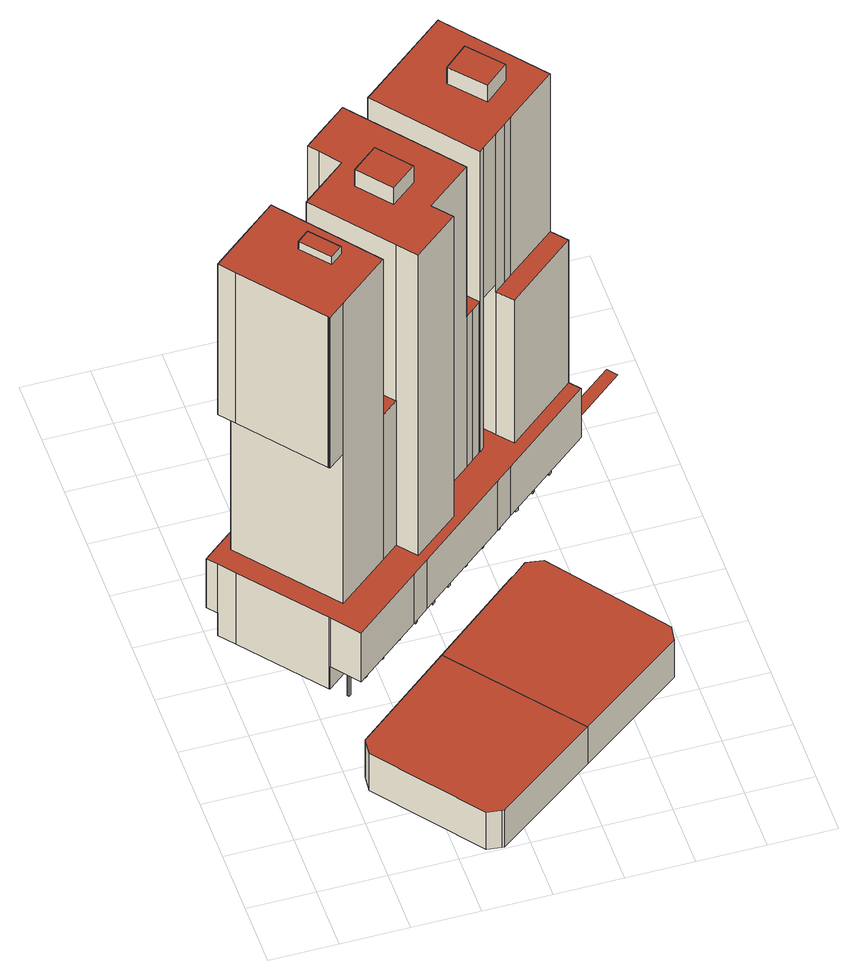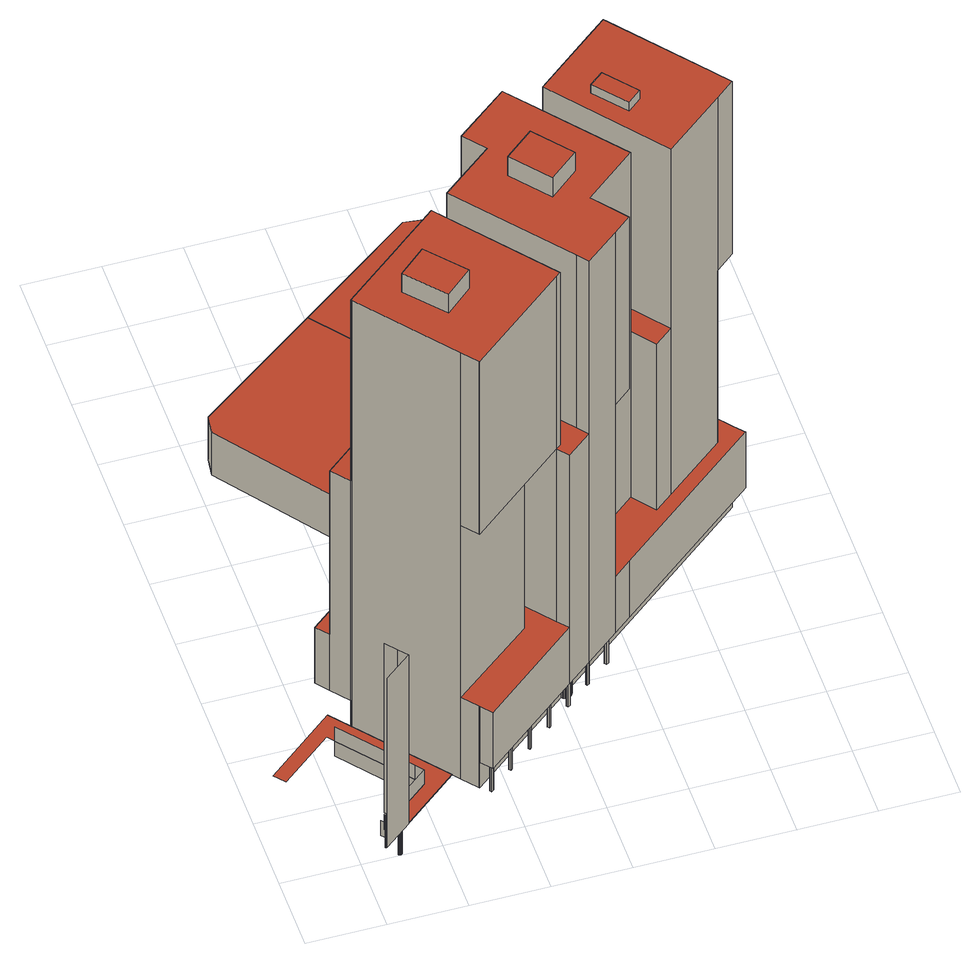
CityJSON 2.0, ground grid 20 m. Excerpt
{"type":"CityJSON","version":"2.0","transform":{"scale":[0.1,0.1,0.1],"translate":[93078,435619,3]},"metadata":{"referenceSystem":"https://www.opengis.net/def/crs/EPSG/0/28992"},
"CityObjects":{
"building1":{"type":"Building","geometry":[{"type":"MultiSurface","lod":"2","boundaries":[[[0,1,2,3,4,5,6]],[[7,1,0,8]],[[9,2,1,7]],[[10,3,2,9]],[[3,10,11,4]],[[4,11,12,5]],[[5,12,13,6]],[[6,13,8,0]],[[12,11,10,9,7,8,13]]],"semantics":{"surfaces":[{"type":"RoofSurface"},{"type":"WallSurface"},{"type":"GroundSurface"}],"values":[0,1,1,1,1,1,1,1,2]}}]},
"building2":{"type":"Building","geometry":[{"type":"MultiSurface","lod":"2","boundaries":[[[14,15,16,17]],[[18,19,20,21]],[[22,23,19,18]],[[24,25,26,27]],[[27,26,28,29]],[[30,31,29,28]],[[25,24,31,30]],[[32,33,34,35]],[[35,34,36,37]],[[38,39,37,36]],[[33,32,39,38]],[[40,41,42,43]],[[43,42,44,45]],[[46,47,45,44]],[[41,40,47,46]],[[48,49,50,51]],[[51,50,52,53]],[[54,55,53,52]],[[49,48,55,54]],[[56,57,58,59]],[[59,58,60,61]],[[62,63,61,60]],[[57,56,63,62]],[[64,65,66,67]],[[67,66,68,69]],[[70,71,69,68]],[[65,64,71,70]],[[72,73,74,75]],[[75,74,76,77]],[[78,79,77,76]],[[73,72,79,78]],[[80,81,82,83]],[[83,82,84,85]],[[86,87,85,84]],[[81,80,87,86]],[[88,89,90,91]],[[91,90,92,93]],[[94,95,93,92]],[[89,88,95,94]],[[96,97,98,99]],[[99,98,100,101]],[[102,103,101,100]],[[97,96,103,102]],[[104,105,106,107]],[[107,106,108,109]],[[110,111,109,108]],[[105,104,111,110]],[[112,113,114,115]],[[115,114,116,117]],[[118,119,117,116]],[[113,112,119,118]],[[120,121,122,123]],[[123,122,124,125]],[[126,127,125,124]],[[121,120,127,126]],[[128,129,130,131]],[[131,130,132,133]],[[134,135,133,132]],[[129,128,135,134]],[[136,137,138,139]],[[139,138,140,141]],[[142,143,141,140]],[[137,136,143,142]],[[144,145,146,147]],[[147,146,148,149]],[[150,151,149,148]],[[145,144,151,150]],[[152,153,154,155]],[[155,154,156,157]],[[158,159,157,156]],[[153,152,159,158]],[[160,161,162,163]],[[163,162,164,165]],[[166,167,165,164]],[[161,160,167,166]],[[168,169,170,171]],[[171,170,172,173]],[[174,175,173,172]],[[169,168,175,174]],[[176,177,178,179]],[[179,178,180,181]],[[182,183,181,180]],[[177,176,183,182]],[[184,185,186,187]],[[187,186,188,189]],[[189,188,190,191]],[[191,190,192,193]],[[193,192,194,195]],[[195,194,196,197]],[[197,196,198,199]],[[199,198,200,201]],[[201,200,202,203]],[[203,202,204,205]],[[205,204,206,207]],[[207,206,208,209]],[[209,208,210,211]],[[211,210,212,213]],[[214,215,213,212]],[[216,217,215,214]],[[218,219,217,216]],[[220,221,219,218]],[[222,223,224,225]],[[225,224,226,227]],[[227,226,228,229]],[[229,228,230,231]],[[231,230,232,233]],[[233,232,234,235]],[[235,234,236,237]],[[237,236,238,239]],[[239,238,240,241]],[[241,240,242,243]],[[243,242,244,245]],[[245,244,246,247]],[[247,246,248,249]],[[249,248,250,251]],[[251,250,252,253]],[[253,252,15,14]],[[178,177,182,180]],[[17,16,254,255]],[[255,254,256,257]],[[257,256,258,259]],[[259,258,260,261]],[[262,263,261,260]],[[264,265,263,262]],[[266,267,265,264]],[[268,269,267,266]],[[270,271,269,268]],[[272,273,271,270]],[[274,275,276,277]],[[278,279,275,274]],[[280,281,279,278]],[[282,283,281,280]],[[284,285,283,282]],[[286,287,285,284]],[[288,289,287,286]],[[290,291,289,288]],[[292,293,291,290]],[[294,295,293,292]],[[296,297,295,294]],[[298,299,297,296]],[[300,301,299,298]],[[302,303,301,300]],[[304,305,303,302]],[[306,307,305,304]],[[308,309,307,306]],[[310,311,309,308]],[[312,313,311,310]],[[313,312,314,315]],[[315,314,316,317]],[[317,316,318,319]],[[319,318,320,321]],[[321,320,322,323]],[[323,322,324,325]],[[325,324,326,327]],[[327,326,328,329]],[[330,331,332,333,334,335]],[[336,337,338,339,340]],[[340,339,341,342]],[[343,335,334,344,345]],[[346,347,338,337]],[[348,349,350,351]],[[352,353,349,348]],[[331,342,341,351,350,332]],[[343,345,354,355]],[[356,357,355,354]],[[358,359,357,356]],[[360,361,359,358]],[[362,363,361,360]],[[364,365,363,362]],[[366,367,351,341]],[[368,369,370,371]],[[372,373,374,375,21,20]],[[372,20,371,370]],[[376,377,378,379]],[[380,381,382,383]],[[384,385,386,369,368,387,388]],[[389,385,384,390,391]],[[392,393,369,386]],[[389,391,347,346]],[[394,395,393,392]],[[23,22,387,368]],[[396,397,383,382]],[[398,399,400,401,402]],[[403,404,405,406,407]],[[398,402,365,364]],[[408,409,410,411]],[[411,410,412,413]],[[414,415,409,408]],[[403,407,400,399]],[[395,394,405,404]],[[416,417,415,414]],[[418,419,420,421]],[[391,390,419,418]],[[422,423,424,425]],[[384,388,423,422]],[[426,367,366,427,428]],[[428,427,429,430]],[[430,429,345,344]],[[336,277,276,431,337]],[[419,432,353,352]],[[433,434,432,419]],[[434,433,435,436]],[[437,438,439,440]],[[440,439,441,442]],[[443,444,442,441]],[[438,437,444,443]],[[445,446,447,448]],[[449,450,448,447]],[[451,452,450,449]],[[452,451,446,445]],[[273,272,330,335]],[[453,379,378,454,455,456]],[[436,435,457,421,420,458]],[[424,397,396,459,425]],[[460,426,428,461,462]],[[458,420,426,460]],[[463,221,220,223,222,464]],[[402,401,185,184]],[[413,412,379,453]],[[465,466,457,435]],[[467,468,466,465]],[[425,459,468,467]],[[469,470,334,333]],[[462,461,470,469]],[[455,454,471,472]],[[473,377,376,474,475,476]],[[406,405,329,328]],[[417,416,474,376]],[[473,476,477,478]],[[478,477,374,373]],[[479,472,471,381,380]],[[375,374,472,479]],[[476,475,456,455]],[[480,481,482,483]],[[483,482,484,485]],[[486,487,485,484]],[[481,480,487,486]],[[457,466,468,459,396,382,381,471,454,378,377,473,478,373,372,370,369,393,395,404,403,399,398,364,362,360,358,356,354,345,429,427,366,341,339,338,347,391,418,421]],[[332,350,349,353,432,434,436,458,460,462,469,333],[437,440,442,444]],[[388,387,22,18,21,375,479,380,383,397,424,423],[451,449,447,446]],[[456,475,474,416,414,408,411,413,453],[480,483,485,487]],[[433,419,390,384,422,425,467,465,435]],[[470,461,428,430,344,334]],[[439,438,443,441]],[[450,452,445,448]],[[374,477,476,455,472]],[[482,481,486,484]],[[254,16,15,252,250,248,246,244,242,240,238,236,234,232,230,228,226,224,223,220,218,216,214,212,210,208,206,204,202,200,198,196,194,192,190,188,186,185,401,400,407,406,328,326,324,322,320,318,316,314,312,310,308,306,304,302,300,298,296,294,292,290,288,286,284,282,280,278,274,277,336,340,342,331,330,272,270,268,266,264,262,260,258,256]],[[26,25,30,28]],[[34,33,38,36]],[[42,41,46,44]],[[50,49,54,52]],[[58,57,62,60]],[[66,65,70,68]],[[74,73,78,76]],[[82,81,86,84]],[[90,89,94,92]],[[98,97,102,100]],[[106,105,110,108]],[[114,113,118,116]],[[122,121,126,124]],[[130,129,134,132]],[[138,137,142,140]],[[146,145,150,148]],[[154,153,158,156]],[[162,161,166,164]],[[170,169,174,172]]],"semantics":{"surfaces":[{"type":"WallSurface"},{"type":"GroundSurface"},{"type":"RoofSurface"}],"values":[0,0,0,0,0,0,0,0,0,0,0,0,0,0,0,0,0,0,0,0,0,0,0,0,0,0,0,0,0,0,0,0,0,0,0,0,0,0,0,0,0,0,0,0,0,0,0,0,0,0,0,0,0,0,0,0,0,0,0,0,0,0,0,0,0,0,0,0,0,0,0,0,0,0,0,0,0,0,0,0,0,0,0,0,0,0,0,0,0,0,0,0,0,0,0,0,0,0,0,0,0,0,0,0,0,0,0,0,0,0,0,0,0,0,0,0,0,1,0,0,0,0,0,0,0,0,0,0,0,0,0,0,0,0,0,0,0,0,0,0,0,0,0,0,0,0,0,0,0,0,0,0,0,0,0,0,0,0,0,0,0,0,0,0,0,0,0,0,0,0,0,0,0,0,0,0,0,0,0,0,0,0,0,0,0,0,0,0,0,0,0,0,0,0,0,0,0,0,0,0,0,0,0,0,0,0,0,0,0,0,0,0,0,0,0,0,0,0,0,0,0,0,0,0,0,0,0,0,0,0,0,0,0,0,0,0,0,2,2,2,2,2,2,2,2,2,2,1,1,1,1,1,1,1,1,1,1,1,1,1,1,1,1,1,1,1,1]}}]},
"building3":{"type":"Building","geometry":[{"type":"MultiSurface","lod":"2","boundaries":[[[488,489,490,491,1,0,492,493,494]],[[1,495,496,0]],[[0,496,497,492]],[[492,497,498,493]],[[499,494,493,498]],[[500,488,494,499]],[[501,489,488,500]],[[502,490,489,501]],[[503,491,490,502]],[[495,1,491,503]],[[498,497,496,495,503,502,501,500,499]]],"semantics":{"surfaces":[{"type":"RoofSurface"},{"type":"WallSurface"},{"type":"GroundSurface"}],"values":[0,1,1,1,1,1,1,1,1,1,2]}}]},
"building4":{"type":"Building","geometry":[{"type":"MultiSurface","lod":"2","boundaries":[[[504,505,506,507]],[[505,504,508,509]],[[509,508,510,511]],[[507,506,512,513]],[[513,512,514,515]],[[511,510,516,517]],[[515,514,518,519]],[[517,516,520,521]],[[522,523,518,514,512,506,505,509,511,517,521,524,525,526]],[[519,518,523,527]],[[521,520,528,524]],[[527,523,522,529]],[[524,528,530,525]],[[525,530,531,526]],[[526,531,529,522]],[[532,533,534,535]],[[535,534,536,537]],[[533,532,538,539]],[[539,538,540,541]],[[537,536,542,543]],[[541,540,544,545]],[[543,542,546,547]],[[545,544,548,549]],[[550,551,546,542,536,534,533,539,541,545,549,552,553,554,555]],[[547,546,551,556]],[[549,548,557,552]],[[556,551,550,558]],[[552,557,559,553]],[[553,559,560,554]],[[558,550,555,561]],[[554,560,561,555]],[[562,563,564,565]],[[565,564,566,567]],[[567,566,568,569]],[[563,562,570,571]],[[571,570,572,573]],[[569,568,574,575]],[[573,572,576,577]],[[575,574,578,579]],[[580,578,574,568,566,564,563,571,573,577,581,582,583,584,585,586]],[[577,576,587,581]],[[579,578,580,588]],[[581,587,589,582]],[[588,580,586,590]],[[582,589,591,583]],[[583,591,592,584]],[[590,586,585,593]],[[584,592,593,585]],[[594,595,596,597]],[[598,599,600,601]],[[602,603,604,605]],[[606,607,608,609]],[[607,606,610,611]],[[609,608,612,613]],[[611,610,614,615]],[[613,612,616,617]],[[615,614,618,619]],[[617,616,620,621]],[[622,623,620,616,612,608,607,611,615,619,624,625,626,627,628]],[[621,620,623,629]],[[619,618,630,624]],[[624,630,631,625]],[[629,623,622,632]],[[632,622,628,633]],[[625,631,634,626]],[[626,634,635,627]],[[627,635,633,628]],[[636,637,638,639]],[[639,638,640,641]],[[637,636,642,643]],[[643,642,644,645]],[[641,640,646,647]],[[645,644,648,649]],[[647,646,650,651]],[[651,650,652,653]],[[649,648,654,655]],[[656,657,652,650,646,640,638,637,643,645,649,655,658,659,660]],[[653,652,657,661]],[[655,654,662,658]],[[661,657,656,663]],[[658,662,664,659]],[[660,665,663,656]],[[659,664,665,660]],[[666,667,668,669]],[[669,668,670,671]],[[671,670,672,673]],[[667,666,674,675]],[[675,674,676,677]],[[673,672,678,679]],[[677,676,680,681]],[[679,678,682,683]],[[684,685,682,678,672,670,668,667,675,677,681,686,687,688,689,690]],[[681,680,691,686]],[[686,691,692,687]],[[683,682,685,693]],[[693,685,684,694]],[[687,692,695,688]],[[688,695,696,689]],[[694,684,690,697]],[[689,696,697,690]],[[698,699,700,701]],[[701,700,702,703]],[[699,698,704,705]],[[705,704,706,707]],[[703,702,708,709]],[[709,708,710,711]],[[707,706,712,713]],[[713,712,714,715]],[[716,717,718,719,710,708,702,700,699,705,707,713,715,720,721,722]],[[715,714,723,720]],[[603,602,724,725]],[[597,596,726,727]],[[601,600,728,729]],[[599,598,730,731]],[[732,733,734,735]],[[735,734,736,737]],[[733,732,738,739]],[[739,738,740,741]],[[737,736,742,743]],[[741,740,744,745]],[[743,742,746,747]],[[745,744,748,749]],[[749,748,750,751]],[[752,753,746,742,736,734,733,739,741,745,749,751,754,755,756,757]],[[747,746,753,758]],[[751,750,759,754]],[[754,759,760,755]],[[758,753,752,761]],[[755,760,762,756]],[[761,752,757,763]],[[756,762,763,757]],[[595,594,764,765]],[[596,595,765,724,602,605,766,767,768,726]],[[769,770,771,772]],[[773,774,775,776]],[[776,775,777,778]],[[779,780,774,773]],[[778,777,781,782]],[[782,781,783,784]],[[780,779,785,786]],[[784,783,787,788]],[[786,785,789,790]],[[788,787,791,792]],[[790,789,793,794]],[[794,793,795,796]],[[792,791,797,798]],[[796,795,799,800]],[[798,797,801,802]],[[800,799,803,804]],[[802,801,805,806]],[[807,808,809,810,811,805,801,797,791,787,783,781,777,775,774,780,786,790,794,796,800,804,812,813,814,815,816,817,818,819,820]],[[804,803,821,812]],[[806,805,811,822]],[[731,730,823,824]],[[812,821,825,813]],[[822,811,810,826]],[[813,825,827,814]],[[814,827,828,815]],[[826,810,809,829]],[[815,828,830,816]],[[829,809,808,831]],[[816,830,832,817]],[[831,808,807,833]],[[817,832,834,818]],[[833,807,820,835]],[[818,834,836,819]],[[819,836,835,820]],[[725,724,765,837]],[[772,771,838,839]],[[840,841,842,843]],[[843,842,844,845]],[[845,844,846,847]],[[841,840,848,849]],[[847,846,850,851]],[[849,848,852,853]],[[853,852,854,855]],[[856,857,850,846,844,842,841,849,853,855,858,859,860,861]],[[851,850,857,862]],[[855,854,863,858]],[[858,863,864,859]],[[862,857,856,865]],[[865,856,861,866]],[[859,864,867,860]],[[860,867,866,861]],[[770,769,868,869]]],"semantics":{"surfaces":[{"type":"WallSurface"},{"type":"GroundSurface"},{"type":"RoofSurface"}],"values":[0,0,0,0,0,0,0,0,1,0,0,0,0,0,0,0,0,0,0,0,0,0,0,1,0,0,0,0,0,0,0,0,0,0,0,0,0,0,0,1,0,0,0,0,0,0,0,0,0,0,0,0,0,0,0,0,0,0,1,0,0,0,0,0,0,0,0,0,0,0,0,0,0,0,0,0,1,0,0,0,0,0,0,0,0,0,0,0,0,0,0,1,0,0,0,0,0,0,0,0,0,0,0,0,0,0,0,0,1,0,0,0,0,0,0,0,0,0,0,0,0,0,0,1,0,0,0,0,0,0,0,0,2,0,0,0,0,0,0,0,0,0,0,0,0,0,0,0,0,0,1,0,0,0,0,0,0,0,0,0,0,0,0,0,0,0,0,0,0,0,0,0,0,0,0,0,1,0,0,0,0,0,0,0,0]}}]}
},
"vertices":[
[832,228,148],[540,596,148],[251,362,148],[246,312,148],[479,12,148],[521,6,148],[529,5,148],[540,596,3],[832,228,3],[251,362,3],[246,312,3],[479,12,3],[521,6,3],[529,5,3],
[941,1230,92],[941,1230,4],[942,1232,4],[942,1232,92],[414,1286,1455],[414,1286,870],[459,1229,870],[459,1229,1455],[391,1315,1455],[391,1315,870],[735,1017,92],[735,1017,4],[739,1013,4],[739,1013,92],[744,1017,4],[744,1017,92],[740,1021,4],[740,1021,92],[421,762,92],[421,762,4],[425,758,4],[425,758,92],[429,761,4],[429,761,92],[426,766,4],[426,766,92],[798,1069,92],[798,1069,4],[802,1064,4],[802,1064,92],[806,1068,4],[806,1068,92],[803,1072,4],[803,1072,92],[358,711,92],[358,711,4],[362,707,4],[362,707,92],[367,710,4],[367,710,92],[363,715,4],[363,715,92],[484,813,92],[484,813,4],[487,809,4],[487,809,92],[492,812,4],[492,812,92],[488,817,4],[488,817,92],[295,660,92],[295,660,4],[299,655,4],[299,655,92],[304,659,4],[304,659,92],[300,664,4],[300,664,92],[520,1411,92],[520,1411,4],[524,1406,4],[524,1406,92],[528,1410,4],[528,1410,92],[525,1414,4],[525,1414,92],[772,1615,92],[772,1615,4],[776,1610,4],[776,1610,92],[780,1614,4],[780,1614,92],[776,1619,4],[776,1619,92],[709,1564,92],[709,1564,4],[712,1559,4],[712,1559,92],[717,1563,4],[717,1563,92],[713,1568,4],[713,1568,92],[861,1120,92],[861,1120,4],[865,1115,4],[865,1115,92],[869,1119,4],[869,1119,92],[866,1123,4],[866,1123,92],[646,1513,92],[646,1513,4],[650,1508,4],[650,1508,92],[654,1512,4],[654,1512,92],[650,1517,4],[650,1517,92],[834,1666,92],[834,1666,4],[838,1661,4],[838,1661,92],[843,1665,4],[843,1665,92],[839,1670,4],[839,1670,92],[582,1462,92],[582,1462,4],[586,1457,4],[586,1457,92],[592,1461,4],[592,1461,92],[588,1466,4],[588,1466,92],[456,1360,92],[456,1360,4],[461,1355,4],[461,1355,92],[466,1359,4],[466,1359,92],[462,1364,4],[462,1364,92],[984,1222,92],[984,1222,4],[990,1215,4],[990,1215,92],[997,1221,4],[997,1221,92],[992,1228,4],[992,1228,92],[607,916,92],[607,916,4],[613,908,4],[613,908,92],[620,914,4],[620,914,92],[615,921,4],[615,921,92],[1047,1273,92],[1047,1273,4],[1053,1266,4],[1053,1266,92],[1060,1272,4],[1060,1272,92],[1054,1279,4],[1054,1279,92],[542,862,92],[542,862,4],[548,855,4],[548,855,92],[555,861,4],[555,861,92],[549,868,4],[549,868,92],[666,963,92],[666,963,4],[672,956,4],[672,956,92],[679,962,4],[679,962,92],[673,969,4],[673,969,92],[921,1171,92],[921,1171,4],[927,1164,4],[927,1164,92],[935,1169,4],[935,1169,92],[929,1177,4],[929,1177,92],[796,1133,92],[796,1133,4],[798,1131,4],[798,1131,92],[800,1129,4],[800,1129,92],[803,1128,4],[803,1128,92],[805,1127,4],[805,1127,92],[808,1127,4],[808,1127,92],[811,1127,4],[811,1127,92],[814,1128,4],[814,1128,92],[816,1129,4],[816,1129,92],[819,1131,4],[819,1131,92],[821,1132,4],[821,1132,92],[823,1135,4],[823,1135,92],[824,1137,4],[824,1137,92],[825,1140,4],[825,1140,92],[825,1143,4],[825,1143,92],[825,1146,4],[825,1146,92],[824,1148,4],[824,1148,92],[823,1151,4],[823,1151,92],[821,1153,4],[821,1153,92],[915,1229,92],[915,1229,4],[916,1228,4],[916,1228,92],[918,1227,4],[918,1227,92],[919,1226,4],[919,1226,92],[921,1225,4],[921,1225,92],[923,1224,4],[923,1224,92],[925,1224,4],[925,1224,92],[926,1223,4],[926,1223,92],[928,1223,4],[928,1223,92],[930,1223,4],[930,1223,92],[932,1224,4],[932,1224,92],[934,1224,4],[934,1224,92],[936,1225,4],[936,1225,92],[937,1226,4],[937,1226,92],[939,1227,4],[939,1227,92],[940,1229,4],[940,1229,92],[943,1234,4],[943,1234,92],[944,1236,4],[944,1236,92],[944,1238,4],[944,1238,92],[944,1240,4],[944,1240,92],[944,1241,4],[944,1241,92],[944,1243,4],[944,1243,92],[943,1245,4],[943,1245,92],[942,1247,4],[942,1247,92],[942,1249,4],[942,1249,92],[940,1250,4],[940,1250,92],[593,1434,4],[593,1434,92],[595,1432,92],[595,1432,4],[591,1436,4],[591,1436,92],[588,1437,4],[588,1437,92],[585,1438,4],[585,1438,92],[583,1438,4],[583,1438,92],[580,1438,4],[580,1438,92],[577,1438,4],[577,1438,92],[574,1436,4],[574,1436,92],[572,1435,4],[572,1435,92],[571,1434,4],[571,1434,92],[570,1433,4],[570,1433,92],[569,1432,4],[569,1432,92],[568,1431,4],[568,1431,92],[568,1429,4],[568,1429,92],[567,1428,4],[567,1428,92],[566,1427,4],[566,1427,92],[566,1425,4],[566,1425,92],[566,1424,4],[566,1424,92],[566,1422,4],[566,1422,92],[566,1421,4],[566,1421,92],[566,1420,4],[566,1420,92],[566,1418,4],[566,1418,92],[567,1417,4],[567,1417,92],[567,1415,4],[567,1415,92],[568,1414,4],[568,1414,92],[568,1413,4],[568,1413,92],[569,1412,4],[569,1412,92],[1089,1371,4],[1087,1373,4],[1087,1373,1455],[1089,1371,1455],[1089,1371,839],[1089,1371,92],[863,1650,4],[863,1650,92],[863,1650,282],[864,1648,282],[864,1648,4],[896,1609,282],[896,1609,4],[1126,1326,92],[1126,1326,839],[1126,1326,282],[839,1679,92],[839,1679,282],[864,1648,868],[864,1648,1455],[896,1609,1455],[896,1609,868],[863,1650,868],[863,1650,1455],[1152,1294,282],[1152,1294,92],[886,1078,282],[886,1078,92],[836,1037,282],[836,1037,92],[570,821,282],[570,821,92],[520,780,282],[520,780,92],[321,618,282],[321,618,92],[689,1444,282],[689,1444,868],[438,1353,870],[438,1353,282],[507,1267,282],[507,1267,870],[459,1229,282],[326,1120,282],[326,1120,846],[326,1120,1455],[81,1015,868],[81,1015,282],[308,736,282],[308,736,868],[552,843,1455],[552,843,282],[686,951,282],[686,951,1455],[523,1422,868],[523,1422,92],[438,1353,92],[438,1353,1455],[523,1422,1455],[587,1474,92],[587,1474,868],[587,1474,282],[391,1315,92],[391,1315,282],[8,1003,92],[8,1003,282],[640,1006,282],[640,1006,1455],[259,696,282],[257,698,282],[257,698,4],[259,696,4],[259,696,92],[68,930,282],[32,975,282],[32,975,92],[32,975,4],[68,930,4],[255,701,1455],[255,701,868],[257,698,868],[257,698,1455],[259,696,868],[259,696,1455],[68,930,1455],[68,930,868],[32,975,1455],[32,975,868],[611,1445,282],[611,1445,868],[837,1166,868],[837,1166,282],[546,1393,868],[546,1393,1455],[773,1114,1455],[773,1114,868],[884,1204,868],[884,1204,282],[884,1204,839],[922,1158,282],[922,1158,839],[611,1445,92],[611,1445,1455],[598,1435,868],[598,1435,1455],[824,1155,868],[824,1155,1455],[815,1420,1455],[815,1420,1519],[884,1480,1519],[884,1480,1455],[968,1383,1519],[968,1383,1455],[899,1323,1519],[899,1323,1455],[546,1041,1519],[546,1041,1455],[621,1103,1455],[621,1103,1519],[542,1199,1455],[542,1199,1519],[467,1137,1455],[467,1137,1519],[308,736,1455],[458,858,282],[458,858,846],[458,858,1455],[824,1155,282],[837,1166,1455],[773,1114,282],[884,1204,1455],[915,1229,839],[915,1229,1455],[837,1166,92],[884,1204,92],[821,1153,868],[821,1153,282],[796,1133,868],[796,1133,282],[940,1250,1455],[940,1250,839],[507,898,282],[507,898,846],[233,1139,282],[81,1015,1455],[233,1139,1455],[233,1139,846],[281,1177,846],[281,1177,282],[507,898,1455],[254,963,1455],[254,963,1484],[289,992,1484],[289,992,1455],[357,911,1484],[357,911,1455],[321,882,1484],[321,882,1455],
[854,852,148],[812,817,148],[804,811,148],[778,790,148],[1148,460,148],[1156,510,148],[905,845,148],[540,596,4],[832,228,4],[1148,460,4],[1156,510,4],[905,845,4],[854,852,4],[812,817,4],[804,811,4],[778,790,4],
[944,1617,54],[944,1617,4],[945,1616,4],[945,1616,54],[944,1618,54],[944,1618,4],[945,1618,54],[945,1618,4],[945,1615,4],[945,1615,54],[946,1615,4],[946,1615,54],[945,1619,54],[945,1619,4],[947,1615,4],[947,1615,54],[946,1619,54],[946,1619,4],[948,1617,4],[948,1616,4],[947,1619,4],[948,1619,4],[948,1618,4],[948,1616,54],[947,1619,54],[948,1617,54],[948,1619,54],[948,1618,54],[967,1589,54],[967,1589,4],[967,1588,4],[967,1588,54],[968,1587,4],[968,1587,54],[967,1590,54],[967,1590,4],[968,1590,54],[968,1590,4],[969,1587,4],[969,1587,54],[968,1591,54],[968,1591,4],[970,1587,4],[970,1587,54],[969,1591,54],[969,1591,4],[971,1588,4],[971,1587,4],[970,1591,4],[970,1590,4],[971,1590,4],[971,1589,4],[971,1587,54],[970,1591,54],[971,1588,54],[970,1590,54],[971,1590,54],[971,1589,54],[1013,1532,54],[1013,1532,4],[1013,1531,4],[1013,1531,54],[1014,1531,4],[1014,1531,54],[1014,1530,4],[1014,1530,54],[1013,1533,54],[1013,1533,4],[1014,1533,54],[1014,1533,4],[1015,1530,4],[1015,1530,54],[1014,1534,54],[1014,1534,4],[1016,1530,4],[1016,1530,54],[1017,1530,4],[1015,1534,4],[1016,1534,4],[1016,1533,4],[1017,1533,4],[1017,1532,4],[1017,1531,4],[1015,1534,54],[1017,1530,54],[1016,1534,54],[1017,1531,54],[1016,1533,54],[1017,1533,54],[1017,1532,54],[996,1645,104],[996,1645,56],[1012,1625,56],[1012,1625,104],[996,1645,54],[996,1645,4],[1012,1625,4],[1012,1625,54],[925,1636,56],[925,1636,54],[1144,1368,54],[1144,1368,56],[1059,1475,54],[1059,1475,4],[1059,1474,4],[1059,1474,54],[1059,1476,54],[1059,1476,4],[1060,1474,4],[1060,1474,54],[1059,1477,54],[1059,1477,4],[1060,1473,4],[1060,1473,54],[1060,1477,54],[1060,1477,4],[1061,1473,4],[1061,1473,54],[1063,1474,4],[1062,1474,4],[1061,1477,4],[1062,1477,4],[1063,1477,4],[1063,1476,4],[1063,1475,4],[1062,1474,54],[1061,1477,54],[1062,1477,54],[1063,1474,54],[1063,1475,54],[1063,1477,54],[1063,1476,54],[1008,1669,54],[1008,1669,4],[1009,1669,4],[1009,1669,54],[1009,1668,4],[1009,1668,54],[1008,1670,54],[1008,1670,4],[1009,1670,54],[1009,1670,4],[1010,1668,4],[1010,1668,54],[1009,1671,54],[1009,1671,4],[1010,1667,4],[1010,1667,54],[1011,1668,4],[1011,1668,54],[1010,1671,54],[1010,1671,4],[1012,1669,4],[1012,1668,4],[1011,1671,4],[1012,1671,4],[1012,1670,4],[1012,1668,54],[1011,1671,54],[1012,1669,54],[1012,1671,54],[1012,1670,54],[1105,1419,54],[1105,1419,4],[1105,1418,4],[1105,1418,54],[1105,1417,4],[1105,1417,54],[1106,1417,4],[1106,1417,54],[1105,1420,54],[1105,1420,4],[1106,1420,54],[1106,1420,4],[1107,1417,4],[1107,1417,54],[1106,1421,54],[1106,1421,4],[1108,1417,4],[1108,1417,54],[1109,1418,4],[1109,1417,4],[1107,1421,4],[1108,1421,4],[1108,1420,4],[1109,1420,4],[1109,1419,4],[1107,1421,54],[1108,1421,54],[1109,1417,54],[1109,1418,54],[1108,1420,54],[1109,1420,54],[1109,1419,54],[1128,1390,54],[1128,1390,4],[1129,1390,4],[1129,1390,54],[1129,1389,4],[1129,1389,54],[1128,1391,54],[1128,1391,4],[1129,1391,54],[1129,1391,4],[1130,1389,4],[1130,1389,54],[1130,1388,4],[1130,1388,54],[1129,1392,54],[1129,1392,4],[1130,1392,54],[1130,1392,4],[1132,1390,4],[1132,1389,4],[1131,1389,4],[1131,1388,4],[1131,1392,4],[1132,1392,4],[1132,1391,4],[1131,1392,54],[1105,1782,56],[1105,1782,54],[1154,1451,56],[1154,1451,104],[1154,1451,4],[1154,1451,54],[1114,1741,54],[1114,1741,4],[1066,1716,54],[1066,1716,4],[1067,1716,4],[1067,1716,54],[1067,1715,4],[1067,1715,54],[1066,1717,54],[1066,1717,4],[1067,1717,54],[1067,1717,4],[1068,1715,4],[1068,1715,54],[1067,1718,54],[1067,1718,4],[1069,1715,4],[1069,1715,54],[1068,1718,54],[1068,1718,4],[1068,1719,54],[1068,1719,4],[1070,1716,4],[1070,1715,4],[1069,1719,4],[1069,1718,4],[1070,1718,4],[1070,1717,4],[1070,1715,54],[1069,1719,54],[1069,1718,54],[1070,1716,54],[1070,1718,54],[1070,1717,54],[1128,1753,104],[1128,1753,56],[1323,1514,56],[1301,1542,56],[1168,1434,56],[1085,1806,687],[1085,1806,112],[1105,1782,112],[1105,1782,687],[1098,1793,112],[1098,1793,4],[1098,1792,4],[1098,1792,112],[1098,1791,4],[1098,1791,112],[1098,1794,112],[1098,1794,4],[1099,1791,4],[1099,1791,112],[1099,1790,4],[1099,1790,112],[1098,1795,112],[1098,1795,4],[1100,1790,4],[1100,1790,112],[1098,1796,112],[1098,1796,4],[1101,1789,4],[1101,1789,112],[1099,1796,112],[1099,1796,4],[1099,1797,112],[1099,1797,4],[1102,1789,4],[1102,1789,112],[1100,1797,112],[1100,1797,4],[1103,1789,4],[1103,1789,112],[1101,1798,112],[1101,1798,4],[1104,1789,4],[1104,1789,112],[1107,1793,4],[1107,1792,4],[1106,1792,4],[1106,1791,4],[1105,1790,4],[1102,1798,4],[1103,1798,4],[1104,1798,4],[1104,1797,4],[1105,1797,4],[1106,1797,4],[1106,1796,4],[1107,1795,4],[1107,1794,4],[1102,1798,112],[1105,1790,112],[1128,1724,54],[1128,1724,4],[1103,1798,112],[1106,1791,112],[1104,1798,112],[1104,1797,112],[1106,1792,112],[1105,1797,112],[1107,1792,112],[1106,1797,112],[1107,1793,112],[1106,1796,112],[1107,1794,112],[1107,1795,112],[1128,1753,54],[1128,1753,112],[1128,1753,687],[1125,1764,112],[1125,1764,4],[1125,1763,4],[1125,1763,112],[1125,1762,4],[1125,1762,112],[1126,1762,4],[1126,1762,112],[1125,1765,112],[1125,1765,4],[1127,1762,4],[1127,1762,112],[1126,1765,112],[1126,1765,4],[1126,1766,112],[1126,1766,4],[1129,1763,4],[1128,1762,4],[1127,1766,4],[1128,1765,4],[1129,1765,4],[1129,1764,4],[1128,1762,112],[1127,1766,112],[1128,1765,112],[1129,1763,112],[1129,1764,112],[1129,1765,112],[1155,1862,687],[1155,1862,112]
]}
